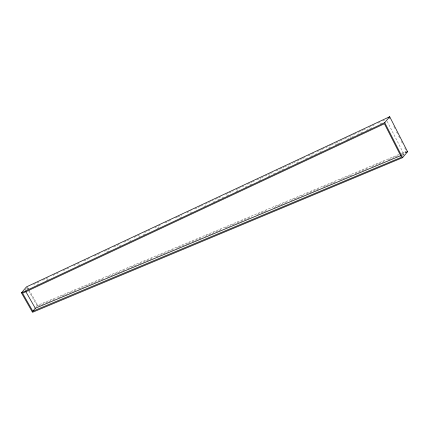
<?xml version="1.0" encoding="UTF-8"?>
<svg xmlns="http://www.w3.org/2000/svg" width="429" height="429" viewBox="0 0 429 429"><rect width="100%" height="100%" fill="white"/><g stroke="black" fill="none" stroke-linecap="round" stroke-linejoin="round"><path stroke-width="0.32" stroke-dasharray="2.15 1.61" d="M25.07 290.294L27.558 287.323L28.545 289.06M36.535 306.762L37.779 305.276L399.04 154.397M402.718 155.759L406.032 151.796M33.618 284.481L39.071 281.928M42.707 280.223L48.166 277.665M53.014 275.397L58.467 272.839M63.315 270.57L68.769 268.012M73.616 265.739L79.07 263.186M83.923 260.912L89.377 258.36M94.224 256.086L99.678 253.528M104.526 251.26L109.98 248.702M113.621 246.997L120.286 243.876M123.922 242.171L130.588 239.05M134.223 237.344L140.889 234.223M144.53 232.518L151.196 229.392M154.831 227.692L161.497 224.565M165.133 222.86L171.798 219.739M175.434 218.034L177.257 217.181M177.863 216.897L182.105 214.913M186.953 212.639L191.195 210.65M194.83 208.95L200.284 206.392M200.89 206.108L202.708 205.255M205.132 204.124L213.015 200.429M215.438 199.292L222.104 196.171M225.74 194.466L233.617 190.776M236.041 189.639L237.859 188.787M238.465 188.503L243.924 185.95M247.56 184.245L251.802 182.255M252.408 181.971L254.225 181.118M256.649 179.987L260.891 177.997M261.497 177.713L269.98 173.74M270.586 173.455L273.622 172.034M276.045 170.898L279.075 169.476M279.681 169.192L283.923 167.208M284.529 166.924L288.165 165.219M288.771 164.934L293.012 162.945M293.618 162.661L302.102 158.687M302.708 158.403L305.743 156.982M308.167 155.85L311.197 154.429M311.803 154.145L314.832 152.724M317.256 151.587L321.498 149.603M322.104 149.319L325.134 147.898M325.74 147.614L330.587 145.34M331.193 145.056L335.435 143.072M336.041 142.787L339.682 141.082M340.288 140.798L344.53 138.808M345.136 138.524L348.772 136.824M349.378 136.54L353.619 134.55M354.225 134.266L356.043 133.414M358.467 132.277L362.709 130.293M363.315 130.008L366.345 128.587M368.774 127.451L371.804 126.029M372.41 125.745L375.439 124.33M377.863 123.193L379.681 122.34M382.711 120.919L384.529 120.066M27.494 289.157L28.705 288.588M37.194 284.615L38.406 284.046M46.284 280.357L48.708 279.22M78.405 265.304L79.617 264.736M106.891 251.957L110.526 250.257M119.01 246.278L120.828 245.426M129.317 241.452L131.135 240.599M139.012 236.91L140.224 236.341M143.254 234.92L145.072 234.068M157.196 228.389L159.014 227.536M180.223 217.6L181.435 217.031M190.53 212.773L191.742 212.205M203.861 206.526L205.679 205.673M212.95 202.268L214.768 201.416M217.798 199.994L219.616 199.142M222.045 198.005L223.863 197.152M226.893 195.737L228.711 194.884M235.982 191.473L237.8 190.621M245.072 187.216L246.889 186.363M249.919 184.942L251.737 184.095M259.014 180.684L260.832 179.831M268.104 176.426L269.921 175.574M273.557 173.868L275.375 173.016M278.405 171.6L281.435 170.179M282.041 169.895L284.465 168.758M287.5 167.337L289.318 166.484M296.589 163.079L298.407 162.226M305.679 158.821L307.496 157.969M310.526 156.547L312.344 155.695M314.768 154.558L316.586 153.711M319.621 152.29L321.439 151.437M328.711 148.026L330.528 147.179M335.376 144.905L337.194 144.053M337.8 143.769L339.618 142.916M346.889 139.511L351.136 137.521M351.742 137.237L353.56 136.384M357.196 134.685L360.226 133.263M360.832 132.979L362.65 132.127M366.286 130.421L369.315 129.006M369.921 128.721L372.951 127.3M380.223 123.89L382.046 123.043M401.506 153.362L406.451 151.303M38.101 306.097L41.189 304.805M41.811 304.547L44.9 303.255M45.517 302.997L55.4 298.868M58.489 297.576L61.578 296.283M62.2 296.026L73.316 291.382M73.933 291.119L75.788 290.347M78.877 289.055L89.999 284.411M90.616 284.154L93.704 282.861M94.321 282.604L104.209 278.475M107.298 277.182L110.387 275.89M111.004 275.632L122.126 270.989M122.742 270.731L124.598 269.954M127.686 268.661L138.803 264.017M139.425 263.76L142.514 262.468M143.13 262.21L153.014 258.081M156.102 256.789L159.191 255.496M159.808 255.239L170.93 250.595M171.546 250.338L173.402 249.56M176.491 248.268L178.346 247.495M178.963 247.238L187.612 243.624M188.229 243.366L191.318 242.074M191.935 241.817L202.44 237.43M204.912 236.395L208.001 235.103M208.617 234.845L222.206 229.166M225.3 227.874L236.417 223.23M237.033 222.973L240.127 221.68M240.744 221.423L251.244 217.036M257.421 214.452L267.927 210.065M274.104 207.486L287.698 201.802M290.787 200.515L303.142 195.351M306.231 194.058L319.82 188.379M322.908 187.092L336.502 181.413M339.591 180.121L351.946 174.957M355.035 173.665L368.629 167.986M371.718 166.699L385.306 161.02M388.401 159.727L398.9 155.341M401.372 154.306L406.317 152.241M402.112 155.046L403.962 154.274M28.877 289.639L37.779 305.276M26.748 287.489L28.373 290.347M28.7 290.916L37.484 306.354M389.376 117.798L389.977 118.972M393.87 126.614L394.766 128.378M396.568 131.901L397.463 133.666M398.664 136.02L400.16 138.958M401.356 141.307L402.852 144.246M404.654 147.774L405.85 150.123M387.194 121.359L403.662 153.684"/><path stroke-width="0.64" d="M21.45 292.857L26.421 286.915L389.704 116.704L407.55 151.727L402.579 157.668L32.513 312.296L21.45 292.857L384.733 122.646L389.704 116.704M32.808 311.218L401.48 157.245L384.405 123.74L22.587 293.264L32.808 311.218L35.291 308.247L400.874 155.561M406.317 152.241L407.55 151.727M25.729 291.452L35.291 308.247M384.733 122.646L402.579 157.668"/></g></svg>
